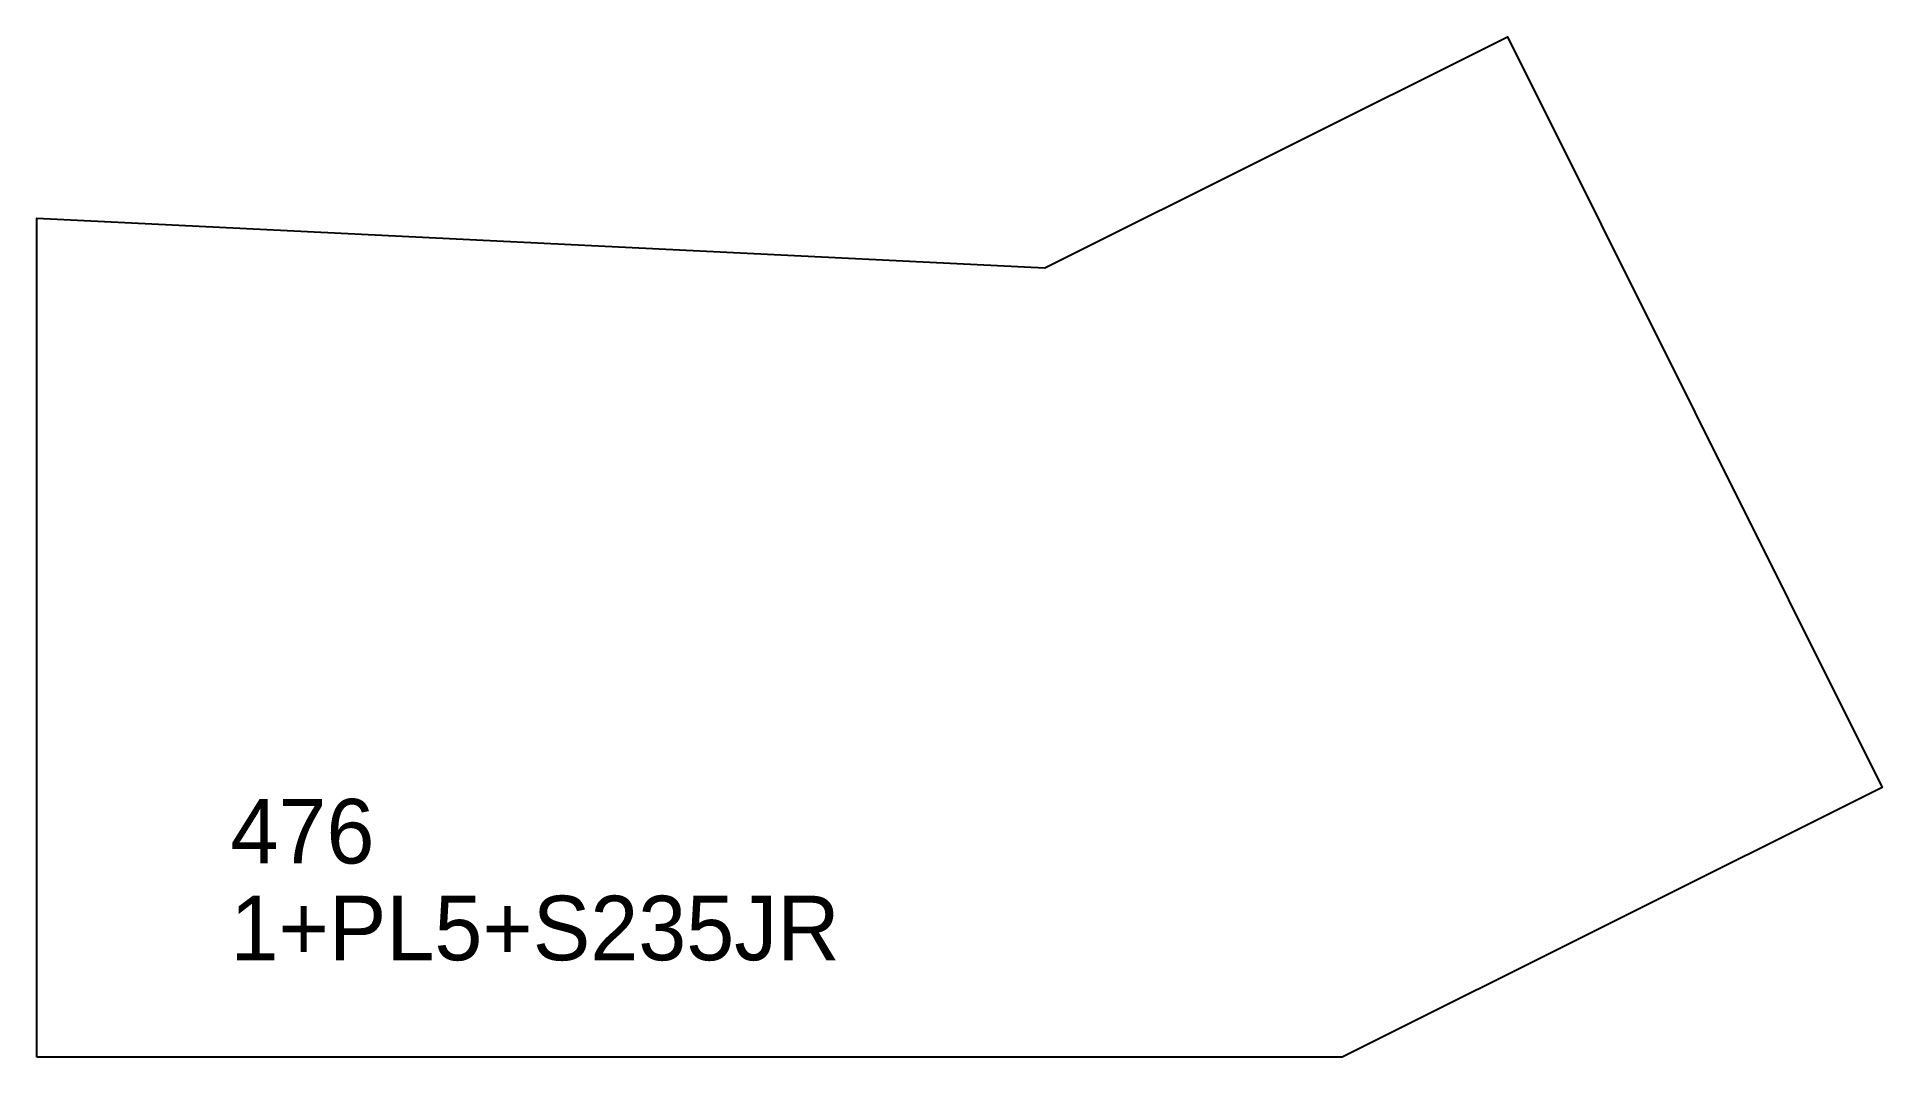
# Model space of a CAD drawing. Extents: x 0 to 286, y 0 to 158.
import ezdxf

# ---------------------------------------------------------------- set-up
doc = ezdxf.new("R2010")
doc.units = 0
for name, color, linetype in [('CUT', 7, 'CONTINUOUS'), ('SCRIBE', 3, 'CONTINUOUS'), ('TEXT', 7, 'CONTINUOUS')]:
    doc.layers.add(name, color=color, linetype=linetype)

msp = doc.modelspace()

# ---------------------------------------------------------------- linework, layer by layer
at = {"layer": 'CUT', "color": 7, "linetype": 'CONTINUOUS'}
msp.add_lwpolyline([(0, 0), (0, 130), (156.22, 122.28), (227.92, 158.07), (285.98, 41.75), (202.32, 0)], close=True, dxfattribs=at)

# ---------------------------------------------------------------- texts
at = {"layer": 'SCRIBE', "color": 3}
msp.add_text('476', height=10, dxfattribs=at).set_placement((30, 30))
at = {"layer": 'TEXT', "color": 7}
msp.add_text('1+PL5+S235JR', height=10, dxfattribs=at).set_placement((30, 15))

doc.saveas('drawing.dxf')
